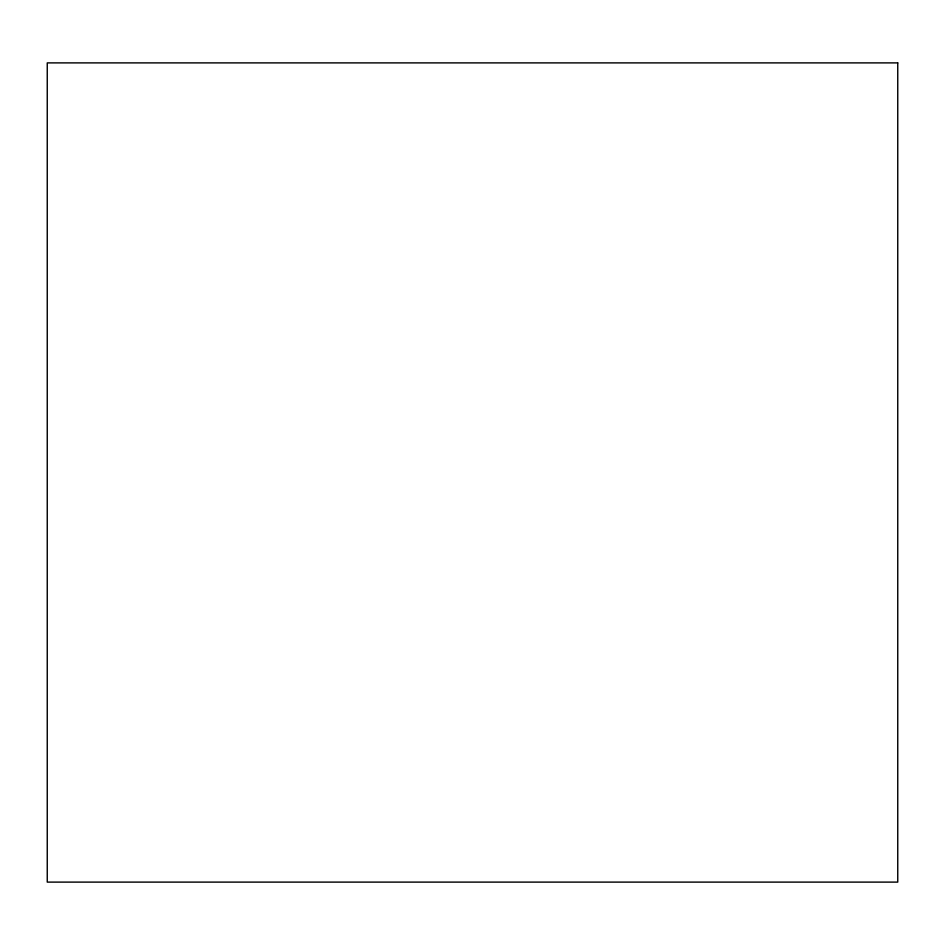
<?xml version="1.0" encoding="UTF-8"?>
<svg xmlns="http://www.w3.org/2000/svg" width="945" height="945" viewBox="0 0 945 945"><rect width="100%" height="100%" fill="white"/><g stroke="black" fill="none" stroke-linecap="round" stroke-linejoin="round"><path stroke-width="1.42" d="M897.75 62.89L47.25 62.89L47.25 882.11L897.75 882.11L897.75 62.89"/></g></svg>
